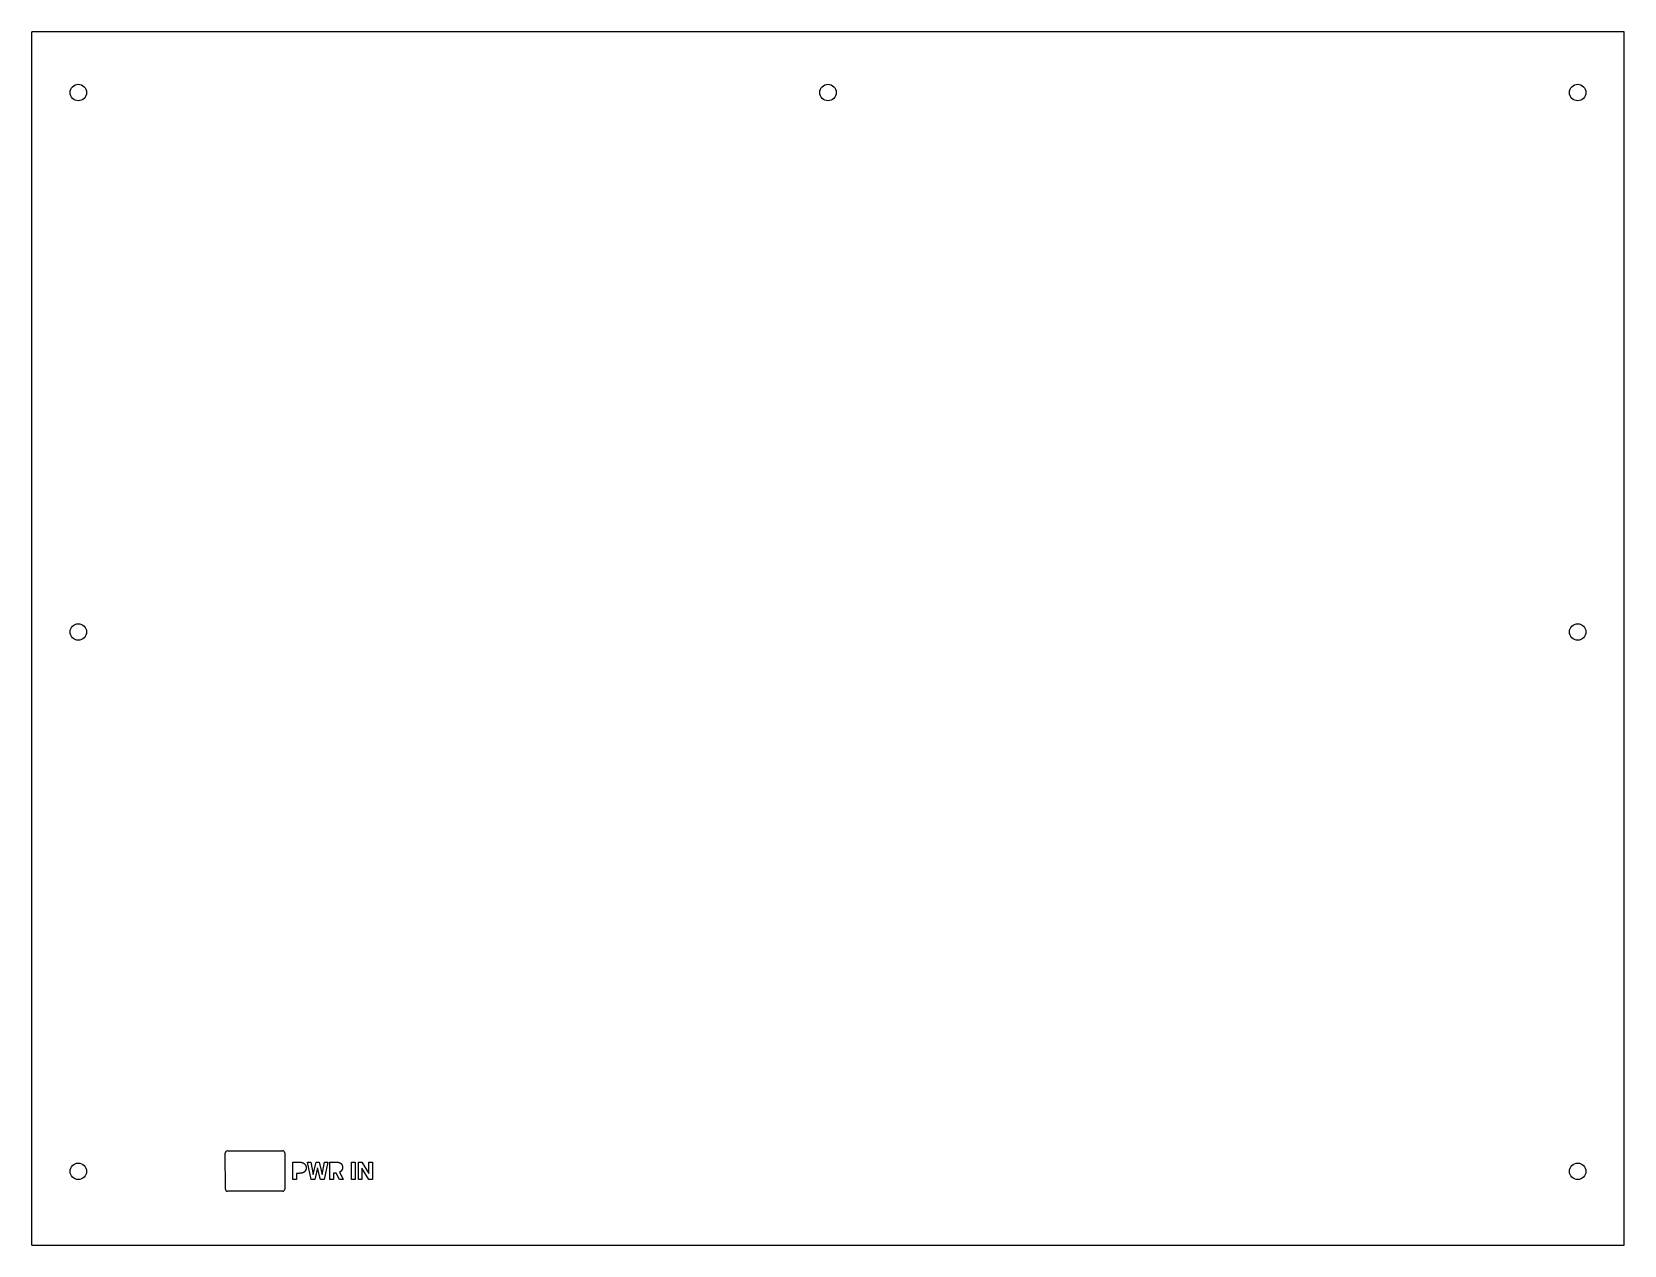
# Model space of a CAD drawing. Extents: x 0 to 300, y -250 to -22.
import ezdxf

# ---------------------------------------------------------------- set-up
doc = ezdxf.new("R2010")
doc.units = 0
doc.header["$MEASUREMENT"] = 0
doc.layers.add('VISIBLE', color=7, linetype='CONTINUOUS')

msp = doc.modelspace()

# ---------------------------------------------------------------- linework, layer by layer
at = {"layer": 'VISIBLE'}
for p, q in [((0, -250.03), (0, -21.53)), ((300, -21.53), (0, -21.53)), ((300, -250.03), (300, -21.53)), ((36.46, -239.49), (36.44, -232.69)), ((36.84, -232.29), (47.24, -232.27)), ((47.64, -232.67), (47.66, -239.47)), ((49.19, -237.65), (49.19, -234.4)), ((49.19, -234.4), (50.46, -234.4)), ((50.45, -236.51), (49.86, -236.51)), ((49.86, -236.51), (49.86, -237.65)), ((52.65, -237.65), (51.93, -234.4)), ((51.93, -234.4), (52.59, -234.4)), ((52.59, -234.4), (53.03, -236.71)), ((53.03, -236.71), (53.57, -234.4)), ((53.85, -235.48), (53.32, -237.65)), ((53.57, -234.4), (54.14, -234.4)), ((54.38, -237.65), (53.85, -235.48)), ((54.14, -234.4), (54.67, -236.72)), ((54.67, -236.72), (55.11, -234.4)), ((55.77, -234.4), (55.05, -237.65)), ((55.11, -234.4), (55.77, -234.4)), ((56.14, -237.65), (56.14, -234.4)), ((56.14, -234.4), (57.34, -234.4)), ((57.34, -236.46), (56.81, -236.46)), ((56.81, -236.46), (56.81, -237.65)), ((57.95, -237.65), (57.34, -236.46)), ((57.96, -236.29), (58.67, -237.62)), ((60.23, -237.65), (60.23, -234.4)), ((60.23, -234.4), (60.9, -234.4)), ((60.9, -234.4), (60.9, -237.65)), ((61.52, -237.65), (61.52, -234.4)), ((61.52, -234.4), (62.19, -234.4)), ((62.19, -234.4), (63.5, -236.55)), ((63.5, -237.65), (62.19, -235.52)), ((62.19, -235.52), (62.19, -237.65)), ((63.5, -236.55), (63.5, -234.4)), ((63.5, -234.4), (64.17, -234.4)), ((64.17, -234.4), (64.17, -237.65)), ((47.26, -239.87), (36.86, -239.89)), ((49.86, -237.65), (49.19, -237.65)), ((53.32, -237.65), (52.65, -237.65)), ((55.05, -237.65), (54.38, -237.65)), ((56.81, -237.65), (56.14, -237.65)), ((58.67, -237.65), (57.95, -237.65)), ((58.67, -237.62), (58.67, -237.65)), ((60.9, -237.65), (60.23, -237.65)), ((62.19, -237.65), (61.52, -237.65)), ((64.17, -237.65), (63.5, -237.65)), ((0, -250.03), (300, -250.03))]:
    msp.add_line(p, q, dxfattribs=at)
for centre in [(8.75, -32.96), (150, -32.96), (291.25, -32.96), (8.75, -134.55), (291.25, -134.55), (8.75, -236.14), (291.25, -236.14)]:
    msp.add_circle(centre, 1.55, dxfattribs=at)
for centre, start, end in [((36.84, -232.69), 90.1104, 180.1104), ((47.24, -232.67), 0.1104, 90.1104), ((36.86, -239.49), 180.1104, 270.1104), ((47.26, -239.47), 270.1104, 0.1104)]:
    msp.add_arc(centre, 0.4, start, end, dxfattribs=at)
for points in [[(51.35, -236.23), (51.03, -236.51), (50.45, -236.51)], [(50.46, -234.4), (50.82, -234.4), (51.1, -234.54)], [(51.1, -234.54), (51.38, -234.67), (51.53, -234.92)], [(51.68, -235.48), (51.68, -235.96), (51.35, -236.23)], [(51.53, -234.92), (51.68, -235.17), (51.68, -235.48)], [(57.34, -234.4), (57.92, -234.4), (58.23, -234.66)], [(58.4, -235.94), (58.26, -236.16), (57.96, -236.29)], [(58.23, -234.66), (58.54, -234.92), (58.54, -235.39)], [(58.54, -235.39), (58.54, -235.72), (58.4, -235.94)]]:
    msp.add_open_spline(points, degree=2, dxfattribs=at)

doc.saveas('drawing.dxf')
